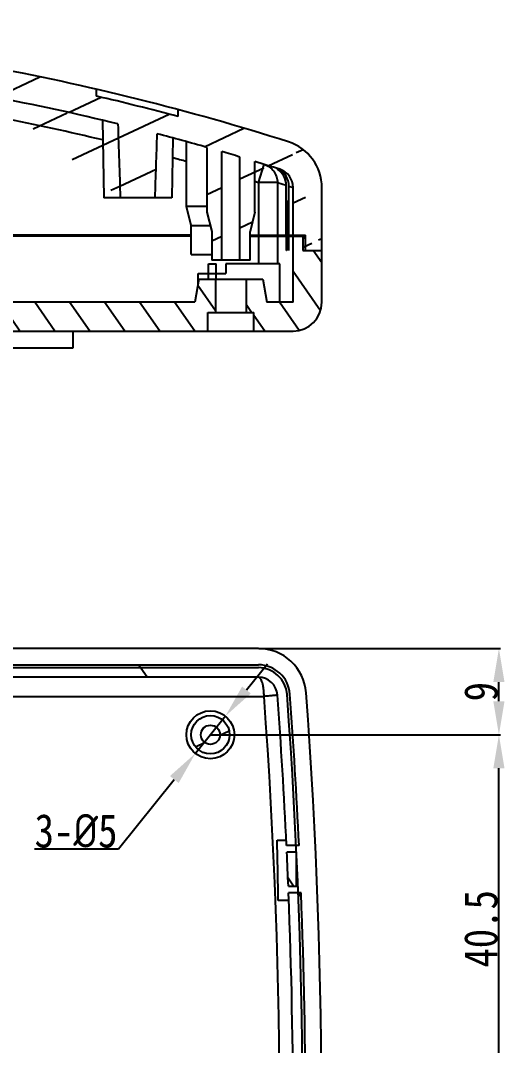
# Model space of a CAD drawing. Header units: millimetres. Extents: x 0 to 594, y 0 to 420.
# Drawn here: x 240.6 to 291.1, y 110.8 to 217.7 of the extents above; entities that cross this region are included whole.
import ezdxf

# ---------------------------------------------------------------- set-up
doc = ezdxf.new("R2010")
doc.units = ezdxf.units.MM
doc.header["$LTSCALE"] = 16.335
doc.header["$PDMODE"] = 3
doc.header["$PDSIZE"] = 8
doc.layers.get('0').update_dxf_attribs({"linetype": 'CONTINUOUS'})
doc.layers.get('Defpoints').update_dxf_attribs({"linetype": 'CONTINUOUS'})
doc.styles.get("Standard").update_dxf_attribs({"font": 'simfang.ttf', "width": 0.85})
doc.dimstyles.get("Standard").update_dxf_attribs({"dimtxt": 3.5, "dimasz": 3.5, "dimexe": 0.18, "dimexo": 0.0625, "dimgap": 0.09, "dimtad": 1, "dimdsep": 46, "dimtxsty": 'Standard', "dimcen": 0, "dimadec": 0, "dimazin": 0, "dimtp": 0.01, "dimtm": 0.01, "dimtfac": 1, "dimtmove": 0, "dimatfit": 3, "dimfxl": 1, "dimtolj": 1, "dimarcsym": 0})
doc.dimstyles.new('STANDARD1', dxfattribs={"dimtxt": 3.5, "dimasz": 3.5, "dimexe": 0.18, "dimexo": 0.0625, "dimgap": 0.09, "dimtad": 1, "dimtoh": 1, "dimdsep": 46, "dimtxsty": 'Standard', "dimcen": 0, "dimadec": 0, "dimazin": 0, "dimtp": 0.01, "dimtm": 0.01, "dimtfac": 1, "dimtmove": 0, "dimatfit": 3, "dimfxl": 1, "dimtolj": 1, "dimarcsym": 0})

# ---------------------------------------------------------------- blocks, each defined once
blk = doc.blocks.new('*D13')
at = {"color": 0, "lineweight": -2}
for p, q in [((264.1775612007594, 147.873019351359), (266.3737532934967, 150.5982239843725)), ((261.9813691080222, 145.1478147183455), (258.8439518326832, 141.2546652426119)), ((250.8199148574349, 131.2978209334404), (256.6477597399459, 138.5294606095984)), ((242.0514148574349, 131.2978209334404), (250.8199148574349, 131.2978209334404))]:
    blk.add_line(p, q, dxfattribs=at)
at = {"color": 0}
for points in [[(263.7233604285905, 148.2390513668152), (264.6317619729284, 147.5069873359028), (261.9813691080222, 145.1478147183455)], [(256.193558967777, 138.8954926250546), (257.1019605121148, 138.1634285941422), (258.8439518326832, 141.2546652426119)]]:
    blk.add_solid(points, dxfattribs=at)
at = {"layer": 'Defpoints', "color": 0}
for p in [(261.9813691080222, 145.1478147183455), (258.8439518326832, 141.2546652426119)]:
    blk.add_point(p, dxfattribs=at)
at = {"color": 0, "insert": (246.3906648574349, 133.1578209334405), "char_height": 3.5, "attachment_point": 5}
blk.add_mtext('\\A1;3-{\\fISOCPEUR|b0|i0|c0|p34;%%C}5', dxfattribs=at)
blk = doc.blocks.new('*D17')
at = {"color": 0, "lineweight": -2}
for p, q in [((265.4805146305529, 152.2012399804788), (290.704975587764, 152.2012399804788)), ((290.524975587764, 146.7012399804787), (290.524975587764, 148.7012399804788)), ((260.4751604703527, 143.2012399804787), (290.704975587764, 143.2012399804787))]:
    blk.add_line(p, q, dxfattribs=at)
at = {"color": 0}
for points in [[(289.9416422544307, 148.7012399804788), (291.1083089210973, 148.7012399804788), (290.524975587764, 152.2012399804788)], [(289.9416422544307, 146.7012399804787), (291.1083089210973, 146.7012399804787), (290.524975587764, 143.2012399804787)]]:
    blk.add_solid(points, dxfattribs=at)
at = {"layer": 'Defpoints', "color": 0}
for p in [(265.4180146305529, 152.2012399804788), (290.524975587764, 152.2012399804788), (260.4126604703527, 143.2012399804787)]:
    blk.add_point(p, dxfattribs=at)
at = {"color": 0, "insert": (288.6649755877639, 147.7012399804787), "char_height": 3.5, "attachment_point": 5, "rotation": 90}
blk.add_mtext('\\A1;9', dxfattribs=at)
blk = doc.blocks.new('*D18')
at = {"color": 0, "lineweight": -2}
for p, q in [((260.5376604703527, 143.2012399804787), (290.704975587764, 143.2012399804787)), ((290.5249755877639, 106.2012399804787), (290.524975587764, 139.7012399804787)), ((262.6096851731529, 102.7012399804788), (290.704975587764, 102.7012399804787))]:
    blk.add_line(p, q, dxfattribs=at)
at = {"color": 0}
for points in [[(289.9416422544307, 139.7012399804787), (291.1083089210973, 139.7012399804787), (290.524975587764, 143.2012399804787)], [(289.9416422544306, 106.2012399804787), (291.1083089210973, 106.2012399804787), (290.5249755877639, 102.7012399804787)]]:
    blk.add_solid(points, dxfattribs=at)
at = {"layer": 'Defpoints', "color": 0}
for p in [(260.4751604703527, 143.2012399804787), (290.524975587764, 143.2012399804787), (262.5471851731529, 102.7012399804788)]:
    blk.add_point(p, dxfattribs=at)
at = {"color": 0, "insert": (288.6549755877639, 122.9512399804788), "char_height": 3.5, "attachment_point": 5, "rotation": 90}
blk.add_mtext('\\A1;40.5', dxfattribs=at)

msp = doc.modelspace()

# ---------------------------------------------------------------- hatches: boundary and pattern name
at = {"linetype": 'Continuous'}
h = msp.add_hatch(dxfattribs=at)
h.set_pattern_fill('DEFAULT__1', color=2, scale=4.6175003276, angle=205, style=0, pattern_type=0)
h.set_pattern_definition([(205, (109.9777984787529, 32.79978936210493), (1.9514399621, -4.1848765036), [])])
edge = h.paths.add_edge_path()
edge.add_line((149.0471851731529, 210.9824850099049), (149.0471851731529, 214.0206235652049))
edge.add_spline(control_points=[(149.0471851731529, 214.020623565205), (158.4300014460529, 215.5125974060049), (167.8804366744529, 216.4885590577049), (177.3701341900529, 216.9455800815049)], knot_values=[0, 0, 0, 0, 1, 1, 1, 1], weights=[1, 0.9989998108, 0.9989998108, 1], degree=3, periodic=0)
edge.add_line((177.3701341900529, 213.9420624013049), (177.3701341900529, 216.9455800815049))
edge.add_spline(control_points=[(152.7471851731529, 211.5502593052049), (160.9132595184529, 212.7425587628049), (169.1272554452529, 213.5404429186049), (177.3701341900529, 213.9420624013049)], knot_values=[0, 0, 0, 0, 1, 1, 1, 1], weights=[1, 0.9992273852, 0.9992273852, 1], degree=3, periodic=0)
edge.add_line((152.7471851731529, 211.5502593052049), (152.7471851731529, 207.8206235652049))
edge.add_line((152.7471851731529, 207.8206235652049), (151.0471851731529, 207.8206235652049))
edge.add_line((151.0471851731529, 211.2962393034049), (151.0471851731529, 207.820623565205))
edge.add_spline(control_points=[(149.0471851731529, 210.9824850099049), (149.7134381922529, 211.0896952775049), (150.3801083062529, 211.1942805828049), (151.0471851731529, 211.2962393034049)], knot_values=[0, 0, 0, 0, 1, 1, 1, 1], weights=[1, 0.999994829, 0.999994829, 1], degree=3, periodic=0)
edge = h.paths.add_edge_path()
edge.add_spline(control_points=[(180.7242361562529, 217.0854153022049), (198.7012299241529, 217.7186619739049), (216.6473336188529, 216.4895694397049), (234.3701341900529, 213.4113156823049)], knot_values=[0, 0, 0, 0, 1, 1, 1, 1], weights=[1, 0.9964260942000001, 0.9964260942000001, 1], degree=3, periodic=0)
edge.add_line((234.3701341900529, 210.3658638361049), (234.3701341900529, 213.4113156823049))
edge.add_spline(control_points=[(180.7242361562529, 214.083532896405), (198.7034950156529, 214.724261607505), (216.6511218871529, 213.4804882796049), (234.3701341900529, 210.3658638361049)], knot_values=[0, 0, 0, 0, 1, 1, 1, 1], weights=[1, 0.9963415297, 0.9963415297, 1], degree=3, periodic=0)
edge.add_line((180.7242361562529, 214.083532896405), (180.7242361562529, 217.0854153022049))
edge = h.paths.add_edge_path()
edge.add_spline(control_points=[(237.7242361562529, 212.8060718631049), (241.3419640816529, 212.1287434959049), (244.9444962229529, 211.3747599215049), (248.5302085407529, 210.5444610396049)], knot_values=[0, 0, 0, 0, 1, 1, 1, 1], weights=[1, 0.9998497317, 0.9998497317, 1], degree=3, periodic=0)
edge.add_line((248.5302085407529, 209.8258874445049), (248.5302085407529, 210.5444610396049))
edge.add_spline(control_points=[(248.5302085407529, 209.8258874445049), (251.3810878905529, 209.1638666414049), (254.2203513560529, 208.4536782265049), (257.0471851731529, 207.6955257474049)], knot_values=[0, 0, 0, 0, 1, 1, 1, 1], weights=[1, 0.999904463, 0.999904463, 1], degree=3, periodic=0)
edge.add_line((257.0471851731529, 207.6955257474049), (257.0471851731529, 208.4201940917049))
edge.add_spline(control_points=[(257.0471851731529, 208.4201940917049), (260.9104368564529, 207.3870652708049), (264.7488293049529, 206.2650972938049), (268.5603198704529, 205.054887230005)], knot_values=[0, 0, 0, 0, 1, 1, 1, 1], weights=[1, 0.9998226125, 0.9998226125, 1], degree=3, periodic=0)
edge.add_spline(control_points=[(272.0471841696529, 200.2893485721049), (272.0471841475529, 202.5482562988049), (270.7133068076529, 204.371285470205), (268.5603217472529, 205.0548931409049)], knot_values=[0, 0, 0, 0, 1, 1, 1, 1], weights=[1, 0.8713600864, 0.8713600864, 1], degree=3, periodic=0)
edge.add_line((272.0471851731529, 193.7206235652049), (272.0471851731529, 200.2893485721049))
edge.add_line((270.0471851731529, 193.7206235652049), (272.0471851731529, 193.7206235652049))
edge.add_line((270.0471851731529, 195.2206235652049), (270.0471851731529, 193.7206235652049))
edge.add_line((270.0471851731529, 195.2206235652049), (269.0471851731529, 195.2206235652049))
edge.add_line((269.0471851731529, 195.2206235652049), (269.0471851731529, 200.2893485428049))
edge.add_spline(control_points=[(267.6524391290529, 202.1955663703049), (268.5136331532529, 201.9221233020049), (269.0471840892529, 201.1929116334049), (269.0471840980529, 200.2893485428049)], knot_values=[0, 0, 0, 0, 1, 1, 1, 1], weights=[1, 0.8713600864, 0.8713600864, 1], degree=3, periodic=0)
edge.add_spline(control_points=[(265.0471851731529, 203.0075698109049), (265.9170354795529, 202.741511856305), (266.7854610058529, 202.4708395521049), (267.6524372739529, 202.1955605276049)], knot_values=[0, 0, 0, 0, 1, 1, 1, 1], weights=[1, 0.9999906045, 0.9999906045, 1], degree=3, periodic=0)
edge.add_line((265.0471851731529, 197.7206235652049), (265.0471851731529, 203.0075698109049))
edge.add_line((265.0471851670529, 197.7206235408049), (264.5471851731529, 195.7206235652049))
edge.add_line((264.5471851731529, 192.7206235652049), (264.5471851731529, 195.7206235652049))
edge.add_line((264.5471851731529, 192.7206235652049), (263.4971851731529, 192.7206235652049))
edge.add_line((263.4971851731529, 192.7206235652049), (263.4971851731529, 203.4763277553049))
edge.add_spline(control_points=[(261.5971851731529, 204.0364395196049), (262.2312364569529, 203.8521767956049), (262.8645729256529, 203.665471949805), (263.4971851731529, 203.4763277553049)], knot_values=[0, 0, 0, 0, 1, 1, 1, 1], weights=[1, 0.9999950495000001, 0.9999950495000001, 1], degree=3, periodic=0)
edge.add_line((261.5971851731529, 192.7206235652049), (261.5971851731529, 204.0364395196049))
edge.add_line((261.5971851731529, 192.7206235652049), (260.5471851731529, 192.7206235652049))
edge.add_line((260.5471851731529, 192.7206235652049), (260.5471851731529, 195.7206235652049))
edge.add_line((260.0471851744529, 197.7206235599049), (260.5471851731529, 195.7206235652049))
edge.add_line((260.0471851731529, 197.7206235652049), (260.0471851731529, 204.4816186350049))
edge.add_spline(control_points=[(254.8621525195529, 205.8948204392049), (256.5953907078529, 205.4418332605049), (258.3237979101529, 204.9707488258049), (260.0471851731529, 204.481618635005)], knot_values=[0, 0, 0, 0, 1, 1, 1, 1], weights=[1, 0.9999635593, 0.9999635593, 1], degree=3, periodic=0)
edge.add_arc((-2313.833711360047, 286.553258998605), 2569.9619184391, 358.0525956458, 358.2014725108)
edge.add_line((254.6438767999529, 199.2206235652049), (251.0104935463529, 199.2206235652049))
edge.add_arc((2779.966290745353, 285.2925458060049), 2530.420072477, 181.7746084419, 181.9492847787)
edge.add_spline(control_points=[(237.7242361562529, 209.7533203535049), (242.0933564796529, 208.925423164805), (246.4395228054529, 207.9844319723049), (250.7598082260529, 206.930980482705)], knot_values=[0, 0, 0, 0, 1, 1, 1, 1], weights=[1, 0.9997755181, 0.9997755181, 1], degree=3, periodic=0)
edge.add_line((237.7242361562529, 209.7533203535049), (237.7242361562529, 212.8060718631049))
h = msp.add_hatch(dxfattribs=at)
h.set_pattern_fill('DEFAULT__2', color=2, scale=2.9910131605, angle=125, style=0, pattern_type=0)
h.set_pattern_definition([(125, (109.9777984787529, 32.79978936210493), (-2.4500945449, -1.7155746697), [])])
edge = h.paths.add_edge_path()
edge.add_line((269.0471851731529, 185.3206235652049), (264.9471851731529, 185.3206235652049))
edge.add_line((264.9471851731529, 185.3206235652049), (264.9471851731529, 187.2706235652049))
edge.add_line((264.9471851731529, 187.2706235652049), (264.1471851731529, 187.2706235652049))
edge.add_line((264.1471851731529, 190.7206235652049), (264.1471851731529, 187.2706235652049))
edge.add_line((264.1471851731529, 190.7206235652049), (265.874000419453, 190.7206235652049))
edge.add_line((265.8740004194529, 190.7206235652049), (266.2971851731529, 188.3206235652049))
edge.add_line((269.0471851731529, 188.3206235652049), (266.2971851731529, 188.3206235652049))
edge.add_line((269.0471851731529, 188.3206235652049), (269.0471851731529, 195.3206235652049))
edge.add_line((270.3471851731529, 195.3206235652049), (269.0471851731529, 195.3206235652049))
edge.add_line((270.3471851731529, 193.7206235652049), (270.3471851731529, 195.3206235652049))
edge.add_line((272.0471851731529, 193.7206235652049), (270.3471851731529, 193.7206235652049))
edge.add_line((272.0471851731529, 188.3206235652049), (272.0471851731529, 193.7206235652049))
edge.add_spline(control_points=[(269.0471851731529, 185.3206235652049), (270.8045444860529, 185.3206235652049), (272.0471851731529, 186.5632642523049), (272.0471851731529, 188.3206235652049)], knot_values=[0, 0, 0, 0, 1, 1, 1, 1], weights=[1, 0.8047378541, 0.8047378541, 1], degree=3, periodic=0)
edge = h.paths.add_edge_path()
edge.add_line((260.1471851731529, 185.3206235652049), (231.0471851731529, 185.3206235652049))
edge.add_line((231.0471851731529, 185.8206235652049), (231.0471851731529, 185.3206235652049))
edge.add_line((231.0471851731529, 185.8206235652049), (191.0471851731529, 185.8206235652049))
edge.add_line((191.0471851731529, 185.8206235652049), (191.0471851731529, 185.3206235652049))
edge.add_line((191.0471851731529, 185.3206235652049), (149.0471851731529, 185.3206235652049))
edge.add_line((149.0471851731529, 185.3206235652049), (149.0471851731529, 188.3206235652049))
edge.add_line((152.7471851731529, 188.3206235652049), (149.0471851731529, 188.3206235652049))
edge.add_line((152.7471851731529, 188.3206235652049), (152.7471851731529, 192.9206235652049))
edge.add_line((155.0471851731529, 192.9206235652049), (152.7471851731529, 192.9206235652049))
edge.add_line((155.0471851731529, 188.3206235652049), (155.0471851731529, 192.9206235652049))
edge.add_line((258.7971851731529, 188.3206235652049), (155.0471851731529, 188.3206235652049))
edge.add_line((259.2203699268529, 190.7206235652049), (258.7971851731529, 188.3206235652049))
edge.add_line((259.2203699268529, 190.7206235652049), (260.9471851731529, 190.7206235652049))
edge.add_line((260.9471851731529, 190.7206235652049), (260.9471851731529, 187.2706235652049))
edge.add_line((260.9471851731529, 187.2706235652049), (260.1471851731529, 187.2706235652049))
edge.add_line((260.1471851731529, 185.3206235652049), (260.1471851731529, 187.2706235652049))
edge = h.paths.add_edge_path()
edge.add_line((152.7471851731529, 211.3206235652049), (155.0471851731529, 211.3206235652049))
edge.add_line((155.0471851731529, 204.9206235652049), (155.0471851731529, 211.320623565205))
edge.add_line((155.0471851731529, 204.9206235652049), (152.7471851731529, 204.9206235652049))
edge.add_line((152.7471851731529, 204.9206235652049), (152.7471851731529, 211.320623565205))
h = msp.add_hatch(dxfattribs=at)
h.set_pattern_fill('DEFAULT__4', color=2, scale=11.6590105008, angle=125, style=0, pattern_type=0)
h.set_pattern_definition([(125, (109.9777984787529, 29.39104800387877), (-9.5505022861, -6.6873336944), [])])
edge = h.paths.add_edge_path()
edge.add_line((149.0471851731529, 150.5012399804788), (149.0471851731529, 149.2012399804788))
edge.add_line((149.0471851731529, 150.5012399804788), (265.4180146305529, 150.5012399804788))
edge.add_spline(control_points=[(268.7091802662529, 147.4425463376788), (268.575896708053, 149.2603942879788), (267.2407421684529, 150.5012399804788), (265.4180146305529, 150.5012399804788)], knot_values=[0, 0, 0, 0, 1, 1, 1, 1], weights=[1, 0.8216690873, 0.8216690873, 1], degree=3, periodic=0)
edge.add_spline(control_points=[(269.6612554359529, 131.6653361690788), (269.4118369942529, 136.9283592846788), (269.0944609544529, 142.1877218243787), (268.7091802662529, 147.4425463376788)], knot_values=[0, 0, 0, 0, 1, 1, 1, 1], weights=[1, 0.999944388, 0.999944388, 1], degree=3, periodic=0)
edge.add_line((269.6612554359529, 131.6653361690788), (268.3597933208529, 131.6653361690788))
edge.add_spline(control_points=[(267.4126604703529, 147.3474862575788), (267.7956207844529, 142.1243092136788), (268.1113491559529, 136.8966373963788), (268.3597933208529, 131.6653361690788)], knot_values=[0, 0, 0, 0, 1, 1, 1, 1], weights=[1, 0.9999448216, 0.9999448216, 1], degree=3, periodic=0)
edge.add_spline(control_points=[(265.4180146305529, 149.2012399804788), (266.5226979868529, 149.2012399804788), (267.3318825562529, 148.4492122880788), (267.4126604703529, 147.3474862575788)], knot_values=[0, 0, 0, 0, 1, 1, 1, 1], weights=[1, 0.8216690873, 0.8216690873, 1], degree=3, periodic=0)
edge.add_line((265.4180146305529, 149.2012399804788), (155.0471851731529, 149.2012399804788))
edge.add_line((155.0471851731529, 149.2012399804788), (155.0471851731529, 137.2012399804788))
edge.add_line((155.0471851731529, 137.2012399804788), (152.7471851731529, 137.2012399804788))
edge.add_line((152.7471851731529, 137.2012399804788), (152.7471851731529, 144.4312399804788))
edge.add_line((154.1471851731529, 144.4312399804788), (152.7471851731529, 144.4312399804788))
edge.add_line((154.1471851731529, 144.4312399804788), (154.1471851731529, 146.4312399804788))
edge.add_line((154.1471851731529, 146.4312399804788), (152.7471851731529, 146.4312399804788))
edge.add_line((152.7471851731529, 146.4312399804788), (152.7471851731529, 149.2012399804788))
edge.add_line((152.7471851731529, 149.2012399804788), (149.0471851731529, 149.2012399804788))
edge = h.paths.add_edge_path()
edge.add_line((149.0471851731529, 56.20123998047876), (149.0471851731529, 54.90123998047876))
edge.add_line((152.7471851731529, 56.20123998047876), (149.0471851731529, 56.20123998047876))
edge.add_line((152.7471851731529, 56.20123998047876), (152.7471851731529, 58.97123998047876))
edge.add_line((154.1471851731529, 58.97123998047877), (152.7471851731529, 58.97123998047877))
edge.add_line((154.1471851731529, 58.97123998047877), (154.1471851731529, 60.97123998047877))
edge.add_line((154.1471851731529, 60.97123998047877), (152.7471851731529, 60.97123998047877))
edge.add_line((152.7471851731529, 60.97123998047877), (152.7471851731529, 65.80123998047877))
edge.add_line((155.0471851731529, 65.80123998047875), (152.7471851731529, 65.80123998047875))
edge.add_line((155.0471851731529, 65.80123998047875), (155.0471851731529, 56.20123998047876))
edge.add_line((265.4180146305529, 56.20123998047876), (155.0471851731529, 56.20123998047876))
edge.add_spline(control_points=[(265.4180146305529, 56.20123998047876), (266.5226979868529, 56.20123998047877), (267.3318825562529, 56.95326767287877), (267.4126604703529, 58.05499370337876)], knot_values=[0, 0, 0, 0, 1, 1, 1, 1], weights=[1, 0.8216690873, 0.8216690873, 1], degree=3, periodic=0)
edge.add_spline(control_points=[(268.3597933208529, 73.73714379197877), (268.1113491559529, 68.50584256457876), (267.7956207844529, 63.27817074727876), (267.4126604703529, 58.05499370337876)], knot_values=[0, 0, 0, 0, 1, 1, 1, 1], weights=[1, 0.9999448216, 0.9999448216, 1], degree=3, periodic=0)
edge.add_line((269.6612554359529, 73.73714379197877), (268.3597933208529, 73.73714379197877))
edge.add_spline(control_points=[(268.7091802662529, 57.95993362327877), (269.0944609544529, 63.21475813657877), (269.4118369942529, 68.47412067627877), (269.6612554359529, 73.73714379197877)], knot_values=[0, 0, 0, 0, 1, 1, 1, 1], weights=[1, 0.999944388, 0.999944388, 1], degree=3, periodic=0)
edge.add_spline(control_points=[(265.4180146305529, 54.90123998047876), (267.2407421684529, 54.90123998047876), (268.575896708053, 56.14208567297877), (268.7091802662529, 57.95993362327877)], knot_values=[0, 0, 0, 0, 1, 1, 1, 1], weights=[1, 0.8216690873, 0.8216690873, 1], degree=3, periodic=0)
edge.add_line((265.4180146305529, 54.90123998047876), (149.0471851731529, 54.90123998047876))
edge = h.paths.add_edge_path()
edge.add_spline(control_points=[(268.3926350089529, 130.9653361690788), (268.4476972272529, 129.7771543686788), (268.4992871161529, 128.5888167389788), (268.5474042349529, 127.4003334275788)], knot_values=[0, 0, 0, 0, 1, 1, 1, 1], weights=[1, 0.9999971536, 0.9999971536, 1], degree=3, periodic=0)
edge.add_line((269.3844205098529, 130.9653361690788), (268.3926350089529, 130.9653361690788))
edge.add_line((269.3844205098529, 127.4003334275788), (269.3844205098529, 130.9653361690788))
edge.add_line((268.5474042349529, 127.4003334275788), (269.3844205098529, 127.4003334275788))
edge = h.paths.add_edge_path()
edge.add_spline(control_points=[(268.5753423053529, 126.7003334275788), (269.2045472020529, 110.7050613663788), (269.2045472020529, 94.69741859457876), (268.5753423053529, 78.70214653337877)], knot_values=[0, 0, 0, 0, 1, 1, 1, 1], weights=[1, 0.9994847998, 0.9994847998, 1], degree=3, periodic=0)
edge.add_line((269.8763455840529, 126.7003334275788), (268.5753423053529, 126.7003334275788))
edge.add_spline(control_points=[(269.8763455840529, 78.70214653337877), (270.5042122596529, 94.69743611407877), (270.5042122596529, 110.7050438469788), (269.8763455840529, 126.7003334275788)], knot_values=[0, 0, 0, 0, 1, 1, 1, 1], weights=[1, 0.9994869876000001, 0.9994869876000001, 1], degree=3, periodic=0)
edge.add_line((269.8763455840529, 78.70214653337877), (268.5753423053529, 78.70214653337877))
edge = h.paths.add_edge_path()
edge.add_spline(control_points=[(268.5474042349529, 78.00214653337876), (268.4992871161529, 76.81366322197877), (268.4476972272529, 75.62532559237877), (268.3926350089529, 74.43714379197877)], knot_values=[0, 0, 0, 0, 1, 1, 1, 1], weights=[1, 0.9999971536, 0.9999971536, 1], degree=3, periodic=0)
edge.add_line((268.5474042349529, 78.00214653337876), (269.3844205098529, 78.00214653337876))
edge.add_line((269.3844205098529, 78.00214653337876), (269.3844205098529, 74.43714379197877))
edge.add_line((269.3844205098529, 74.43714379197877), (268.3926350089529, 74.43714379197877))
edge = h.paths.add_edge_path()
edge.add_line((152.7471851731529, 75.70123998047876), (152.7471851731529, 80.70123998047876))
edge.add_line((155.0471851731529, 80.70123998047876), (152.7471851731529, 80.70123998047876))
edge.add_line((155.0471851731529, 80.70123998047876), (155.0471851731529, 75.70123998047876))
edge.add_line((155.0471851731529, 75.70123998047876), (152.7471851731529, 75.70123998047876))
edge = h.paths.add_edge_path()
edge.add_line((152.7471851731529, 111.7012399804788), (152.7471851731529, 121.2012399804788))
edge.add_line((155.0471851731529, 121.2012399804788), (152.7471851731529, 121.2012399804788))
edge.add_line((155.0471851731529, 121.2012399804788), (155.0471851731529, 111.7012399804788))
edge.add_line((155.0471851731529, 111.7012399804788), (152.7471851731529, 111.7012399804788))
edge = h.paths.add_edge_path()
edge.add_spline(control_points=[(187.3471851731529, 57.70123998047876), (187.3471851731529, 55.10123998047877), (184.7471851731529, 55.10123998047877), (184.7471851731529, 57.70123998047876)], knot_values=[0, 0, 0, 0, 1, 1, 1, 1], weights=[1, 0.3333333333, 0.3333333333, 1], degree=3, periodic=0)
edge.add_spline(control_points=[(184.7471851731529, 57.70123998047876), (184.7471851731529, 60.30123998047877), (187.3471851731529, 60.30123998047877), (187.3471851731529, 57.70123998047876)], knot_values=[0, 0, 0, 0, 1, 1, 1, 1], weights=[1, 0.3333333333, 0.3333333333, 1], degree=3, periodic=0)
edge = h.paths.add_edge_path()
edge.add_spline(control_points=[(227.3471851731529, 57.70123998047876), (227.3471851731529, 55.10123998047877), (224.7471851731529, 55.10123998047877), (224.7471851731529, 57.70123998047876)], knot_values=[0, 0, 0, 0, 1, 1, 1, 1], weights=[1, 0.3333333333, 0.3333333333, 1], degree=3, periodic=0)
edge.add_spline(control_points=[(224.7471851731529, 57.70123998047876), (224.7471851731529, 60.30123998047877), (227.3471851731529, 60.30123998047877), (227.3471851731529, 57.70123998047876)], knot_values=[0, 0, 0, 0, 1, 1, 1, 1], weights=[1, 0.3333333333, 0.3333333333, 1], degree=3, periodic=0)
edge = h.paths.add_edge_path()
edge.add_spline(control_points=[(187.3471851731529, 147.7012399804788), (187.3471851731529, 145.1012399804788), (184.7471851731529, 145.1012399804788), (184.7471851731529, 147.7012399804788)], knot_values=[0, 0, 0, 0, 1, 1, 1, 1], weights=[1, 0.3333333333, 0.3333333333, 1], degree=3, periodic=0)
edge.add_spline(control_points=[(184.7471851731529, 147.7012399804788), (184.7471851731529, 150.3012399804788), (187.3471851731529, 150.3012399804788), (187.3471851731529, 147.7012399804788)], knot_values=[0, 0, 0, 0, 1, 1, 1, 1], weights=[1, 0.3333333333, 0.3333333333, 1], degree=3, periodic=0)
edge = h.paths.add_edge_path()
edge.add_spline(control_points=[(227.3471851731529, 147.7012399804788), (227.3471851731529, 145.1012399804788), (224.7471851731529, 145.1012399804788), (224.7471851731529, 147.7012399804788)], knot_values=[0, 0, 0, 0, 1, 1, 1, 1], weights=[1, 0.3333333333, 0.3333333333, 1], degree=3, periodic=0)
edge.add_spline(control_points=[(224.7471851731529, 147.7012399804788), (224.7471851731529, 150.3012399804788), (227.3471851731529, 150.3012399804788), (227.3471851731529, 147.7012399804788)], knot_values=[0, 0, 0, 0, 1, 1, 1, 1], weights=[1, 0.3333333333, 0.3333333333, 1], degree=3, periodic=0)
h = msp.add_hatch(dxfattribs=at)
h.set_pattern_fill('DEFAULT__3', color=2, scale=9.774812779500001, angle=205, style=0, pattern_type=0)
h.set_pattern_definition([(205, (109.9777984787529, 29.39104800387877), (4.1310143857, -8.8589889388), [])])
edge = h.paths.add_edge_path()
edge.add_line((152.7471851731529, 56.20123998047876), (152.7471851731529, 59.07123998047877))
edge.add_line((151.0471851731529, 56.20123998047876), (152.7471851731529, 56.20123998047876))
edge.add_line((151.0471851731529, 62.70123998047876), (151.0471851731529, 56.20123998047876))
edge.add_line((152.7471851731529, 62.70123998047876), (151.0471851731529, 62.70123998047876))
edge.add_line((152.7471851731529, 60.87123998047876), (152.7471851731529, 62.70123998047876))
edge.add_line((152.7471851731529, 60.87123998047876), (153.8471851731529, 60.87123998047876))
edge.add_line((154.1471851731529, 60.57123998047877), (153.8471851731529, 60.87123998047876))
edge.add_line((154.1471851731529, 59.37123998047876), (154.1471851731529, 60.57123998047877))
edge.add_line((154.1471851731529, 59.37123998047876), (153.8471851731529, 59.07123998047877))
edge.add_line((152.7471851731529, 59.07123998047877), (153.8471851731529, 59.07123998047877))
edge = h.paths.add_edge_path()
edge.add_line((152.7471851731529, 142.7012399804788), (152.7471851731529, 144.5312399804787))
edge.add_line((152.7471851731529, 142.7012399804788), (151.0471851731529, 142.7012399804788))
edge.add_line((151.0471851731529, 149.2012399804788), (151.0471851731529, 142.7012399804788))
edge.add_line((152.7471851731529, 149.2012399804788), (151.0471851731529, 149.2012399804788))
edge.add_line((152.7471851731529, 146.3312399804788), (152.7471851731529, 149.2012399804788))
edge.add_line((152.7471851731529, 146.3312399804788), (153.8471851731529, 146.3312399804788))
edge.add_line((154.1471851731529, 146.0312399804787), (153.8471851731529, 146.3312399804788))
edge.add_line((154.1471851731529, 146.0312399804787), (154.1471851731529, 144.8312399804788))
edge.add_line((154.1471851731529, 144.8312399804788), (153.8471851731529, 144.5312399804787))
edge.add_line((152.7471851731529, 144.5312399804787), (153.8471851731529, 144.5312399804787))
edge = h.paths.add_edge_path()
edge.add_spline(control_points=[(260.5471851731529, 102.7012399804788), (260.5471851731529, 101.5296671052788), (261.3756122978529, 100.7012399804787), (262.5471851731529, 100.7012399804788), (263.7187580483529, 100.7012399804787), (264.5471851731529, 101.5296671052788), (264.5471851731529, 102.7012399804788)], knot_values=[0, 0, 0, 0, 1, 1, 1, 2, 2, 2, 2], weights=[1, 0.8047378541, 0.8047378541, 1, 0.8047378541, 0.8047378541, 1], degree=3, periodic=0)
edge.add_spline(control_points=[(264.5471851731529, 102.7012399804788), (264.5471851731529, 106.7012399804788), (260.5471851731529, 106.7012399804788), (260.5471851731529, 102.7012399804788)], knot_values=[0, 0, 0, 0, 1, 1, 1, 1], weights=[1, 0.3333333333, 0.3333333333, 1], degree=3, periodic=0)
edge.add_spline(control_points=[(261.5971851731529, 102.7012399804788), (261.5971851731529, 102.1447428647788), (261.9906880573529, 101.7512399804788), (262.5471851731529, 101.7512399804788), (263.1036822888529, 101.7512399804788), (263.4971851731529, 102.1447428647788), (263.4971851731529, 102.7012399804788)], knot_values=[0, 0, 0, 0, 1, 1, 1, 2, 2, 2, 2], weights=[1, 0.8047378541, 0.8047378541, 1, 0.8047378541, 0.8047378541, 1], degree=3, periodic=0)
edge.add_spline(control_points=[(263.4971851731529, 102.7012399804788), (263.4971851731529, 104.6012399804787), (261.5971851731529, 104.6012399804787), (261.5971851731529, 102.7012399804788)], knot_values=[0, 0, 0, 0, 1, 1, 1, 1], weights=[1, 0.3333333333, 0.3333333333, 1], degree=3, periodic=0)
edge = h.paths.add_edge_path()
edge.add_spline(control_points=[(260.4126604703529, 141.2012399804788), (264.4126604703529, 141.2012399804788), (264.4126604703529, 145.2012399804788), (260.4126604703529, 145.2012399804788)], knot_values=[0, 0, 0, 0, 1, 1, 1, 1], weights=[1, 0.3333333333, 0.3333333333, 1], degree=3, periodic=0)
edge.add_spline(control_points=[(260.4126604703529, 145.2012399804788), (256.4126604703529, 145.2012399804788), (256.4126604703529, 141.2012399804788), (260.4126604703529, 141.2012399804788)], knot_values=[0, 0, 0, 0, 1, 1, 1, 1], weights=[1, 0.3333333333, 0.3333333333, 1], degree=3, periodic=0)
edge.add_spline(control_points=[(260.4126604703529, 142.2012399804788), (262.4126604703529, 142.2012399804788), (262.4126604703529, 144.2012399804788), (260.4126604703529, 144.2012399804788)], knot_values=[0, 0, 0, 0, 1, 1, 1, 1], weights=[1, 0.3333333333, 0.3333333333, 1], degree=3, periodic=0)
edge.add_spline(control_points=[(260.4126604703529, 144.2012399804788), (258.4126604703529, 144.2012399804788), (258.4126604703529, 142.2012399804788), (260.4126604703529, 142.2012399804788)], knot_values=[0, 0, 0, 0, 1, 1, 1, 1], weights=[1, 0.3333333333, 0.3333333333, 1], degree=3, periodic=0)
edge = h.paths.add_edge_path()
edge.add_spline(control_points=[(260.4126604703529, 64.20123998047876), (264.4126604703529, 64.20123998047876), (264.4126604703529, 60.20123998047876), (260.4126604703529, 60.20123998047876)], knot_values=[0, 0, 0, 0, 1, 1, 1, 1], weights=[1, 0.3333333333, 0.3333333333, 1], degree=3, periodic=0)
edge.add_spline(control_points=[(260.4126604703529, 60.20123998047876), (256.4126604703529, 60.20123998047876), (256.4126604703529, 64.20123998047876), (260.4126604703529, 64.20123998047876)], knot_values=[0, 0, 0, 0, 1, 1, 1, 1], weights=[1, 0.3333333333, 0.3333333333, 1], degree=3, periodic=0)
edge.add_spline(control_points=[(260.4126604703529, 63.20123998047876), (262.4126604703529, 63.20123998047876), (262.4126604703529, 61.20123998047876), (260.4126604703529, 61.20123998047876)], knot_values=[0, 0, 0, 0, 1, 1, 1, 1], weights=[1, 0.3333333333, 0.3333333333, 1], degree=3, periodic=0)
edge.add_spline(control_points=[(260.4126604703529, 61.20123998047876), (258.4126604703529, 61.20123998047876), (258.4126604703529, 63.20123998047876), (260.4126604703529, 63.20123998047876)], knot_values=[0, 0, 0, 0, 1, 1, 1, 1], weights=[1, 0.3333333333, 0.3333333333, 1], degree=3, periodic=0)

# ---------------------------------------------------------------- linework, layer by layer
at = {"color": 7, "linetype": 'Continuous'}
for p, q in [((248.5302085407529, 209.8258874445049), (248.5302085407529, 210.5444610396049)), ((257.0471851731529, 207.6955257474049), (257.0471851731529, 208.4201940917049)), ((249.1357336093529, 207.3214050881049), (249.2771332767529, 199.2206235652049)), ((256.4862276094529, 205.464687416405), (256.3772370695529, 199.2206235652049)), ((257.9126604703529, 198.3206235652049), (257.9126604703529, 205.077477247705)), ((260.0471851731529, 204.481618635005), (260.0471851731529, 197.7206235652049)), ((261.5971851731529, 192.7206235652049), (261.5971851731529, 204.0364395196049)), ((263.4971851731529, 192.7206235652049), (263.4971851731529, 203.4763277553049)), ((265.0471851731529, 197.7206235652049), (265.0471851731529, 203.0075698109049)), ((265.4180146305529, 200.8006317235049), (266.0104919099529, 202.7108596349049)), ((267.3770560800529, 202.2206235652049), (267.4945013874529, 202.2206235652049)), ((265.4180146305529, 200.8027530015049), (265.4180146305529, 192.3206235652049)), ((267.4126604703529, 200.8006317235049), (265.4180146305529, 200.8006317235049)), ((267.4126604703529, 200.7997509975049), (267.4126604703529, 192.3206235652049)), ((268.3341062640529, 200.513877008905), (267.4126604703529, 200.7997509975049)), ((268.3341062651529, 195.2206235652049), (268.3341062640529, 200.5138669569049)), ((268.6062520801529, 200.4284576915049), (269.0471851729529, 200.2893485413049)), ((268.6062520811529, 195.2206235652049), (268.6062520801529, 200.4284437375049)), ((269.0471851731529, 188.3206235652049), (269.0471851731529, 200.2893485428049)), ((272.0471851731529, 188.3206235652049), (272.0471851731529, 200.2893485721049)), ((256.3772370695529, 199.2206235652049), (249.2771332767529, 199.2206235652049)), ((260.0471851731529, 198.3206235652049), (257.9126604703529, 198.3206235652049)), ((258.4126604703529, 196.3206235652049), (257.9126604703529, 198.3206235652049)), ((268.6062520804529, 198.8506290540049), (268.3926350089529, 198.8506290540049)), ((268.3926350089529, 198.8506290540049), (268.3926350089529, 193.7206235652049)), ((268.5474042349529, 198.8506290540049), (268.5474042349529, 193.7206235652049)), ((260.0471851744529, 197.7206235599049), (260.5471851731529, 195.7206235652049)), ((265.0471851670529, 197.7206235408049), (264.5471851731529, 195.7206235652049)), ((258.4126604703529, 196.3206235652049), (260.4126604703529, 196.3206235652049)), ((258.4126604703529, 193.3206235652049), (258.4126604703529, 196.3206235652049)), ((260.5471851731529, 195.7206235652049), (260.5471851731529, 192.7206235652049)), ((264.5471851731529, 192.7206235652049), (264.5471851731529, 195.7206235652049)), ((258.4126604703529, 195.2206235652049), (179.3977528651529, 195.2206235652049)), ((258.4126604703529, 195.3206235652049), (228.0470315883529, 195.3206235652049)), ((264.5471851731529, 195.3206235652049), (268.3341062651529, 195.3206235652049)), ((264.5471851731529, 195.2206235652049), (268.3341062651529, 195.2206235652049)), ((268.3926350089529, 195.3206235652049), (268.3597933208529, 195.3206235652049)), ((268.3597933208529, 193.7206235652049), (268.3597933208529, 195.3206235652049)), ((268.5753423053529, 195.3206235652049), (270.3471851731529, 195.3206235652049)), ((268.5753423053529, 193.7206235652049), (268.5753423053529, 195.3206235652049)), ((268.6062520811529, 195.2206235652049), (270.0471851731529, 195.2206235652049)), ((270.0471851731529, 195.2206235652049), (270.0471851731529, 193.7206235652049)), ((270.3471851731529, 193.7206235652049), (270.3471851731529, 195.3206235652049)), ((268.3926350089529, 193.7206235652049), (268.3597933208529, 193.7206235652049)), ((268.5753423053529, 193.7206235652049), (268.5474042349529, 193.7206235652049)), ((270.0471851731529, 193.7206235652049), (272.0471851731529, 193.7206235652049)), ((258.4133493770529, 193.3206235652049), (260.5471851731529, 193.3206235652049)), ((264.5471851731529, 192.7206235652049), (260.5471851731529, 192.7206235652049)), ((260.2046851731529, 192.3206235652049), (261.0146851731529, 192.3206235652049)), ((260.2046851731529, 190.7206235652049), (260.2046851731529, 192.3206235652049)), ((261.0146851731529, 190.7206235652049), (261.0146851731529, 192.3206235652049)), ((267.6528301103529, 192.3206235652049), (262.0146851731529, 192.3206235652049)), ((262.0146851731529, 192.3206235652049), (262.0146851731529, 191.3206235652049)), ((267.6528301103529, 188.3206235652049), (267.6528301103529, 192.3206235652049)), ((259.2203699268529, 190.7206235652049), (258.7971851731529, 188.3206235652049)), ((259.1428301103529, 191.3206235652049), (262.0146851731529, 191.3206235652049)), ((259.1428301103529, 190.2808734137049), (259.1428301103529, 191.3206235652049)), ((259.2203699268529, 190.7206235652049), (265.8740004194529, 190.7206235652049)), ((260.9471851731529, 190.7206235652049), (260.9471851731529, 187.2706235652049)), ((264.1471851731529, 190.7206235652049), (264.1471851731529, 187.2706235652049)), ((265.8740004194529, 190.7206235652049), (266.2971851731529, 188.3206235652049)), ((258.7971851731529, 188.3206235652049), (155.0471851731529, 188.3206235652049)), ((269.0471851731529, 188.3206235652049), (266.2971851731529, 188.3206235652049)), ((260.1471851731529, 187.2706235652049), (264.9471851731529, 187.2706235652049)), ((260.1471851731529, 185.3206235652049), (260.1471851731529, 187.2706235652049)), ((264.9471851731529, 185.3206235652049), (264.9471851731529, 187.2706235652049)), ((149.0471851731529, 185.3206235652049), (269.0471851731529, 185.3206235652049)), ((246.0471851731529, 185.3206235652049), (246.0471851731529, 183.5206235652049)), ((246.0471851731529, 183.5206235652049), (236.0471851731529, 183.5206235652049)), ((265.4180146305529, 152.2012399804788), (149.0471851731529, 152.2012399804788)), ((149.0471851731529, 150.5012399804788), (265.4180146305529, 150.5012399804788)), ((179.3977528651529, 150.2012399804788), (265.4180146305529, 150.2012399804788)), ((265.4180146305529, 149.2012399804788), (155.0471851731529, 149.2012399804788)), ((227.9836768462529, 147.2012399804788), (266.0122392217529, 147.2012399804788)), ((267.3770562101529, 132.2012399804788), (268.3308864010529, 132.2012399804788)), ((269.6612554359529, 131.6653361690788), (268.3597933208529, 131.6653361690788)), ((269.3844205098529, 130.9653361690788), (268.3926350089529, 130.9653361690788)), ((269.3844205098529, 127.4003334275788), (269.3844205098529, 130.9653361690788)), ((268.5474042349529, 127.4003334275788), (269.5100283311529, 127.4003334275788)), ((269.8763455840529, 126.7003334275788), (268.5753423053529, 126.7003334275788)), ((268.5962920937529, 125.9012399804787), (267.4944900613529, 125.9012399804787))]:
    msp.add_line(p, q, dxfattribs=at)
for radius in [2.5, 2, 1]:
    msp.add_circle((260.4126604703529, 143.2012399804788), radius, dxfattribs=at)
for centre, radius, start, end in [((189.8771615106529, -42.75342697789507), 260, 72.384512649399, 79.60394308919997), ((189.8771615106529, -42.75342697789507), 257, 76.296502131697, 79.27033222509995), ((189.8771615106529, -42.75342697789507), 259.3, 74.9866755123979, 76.92668653890135), ((189.8771615106529, -42.75342697789507), 255, 76.55014858440023, 81.39050228560264), ((2823.976663464053, 286.7342210638049), 2574.4540278064, 181.77634613, 181.9480347687999), ((-2257.613405696947, 284.7232017706049), 2513.7118658149, 358.0507383949001, 358.2029467210998), ((189.8771615106529, -42.75342697789507), 257, 74.15504619990148, 75.35318965770018), ((267.0471840503529, 200.2893485232049), 5.0000001193, 5.60100055848967e-07, 72.384512649399), ((189.8771615106529, -42.75342697789507), 255, 74.52128167199679, 74.8629105839006), ((189.8771615106529, -42.75342697789507), 257, 73.3539061040005, 73.79551709659867), ((189.8771615106529, -42.75342697789507), 257, 72.384512649399, 72.99289051919854), ((266.3331403919529, 200.5134156076049), 2.000965923, 0.01292396190009944, 58.52121689700149), ((266.6054623049529, 200.4281062916049), 2.0007898037, 0.009663296399989337, 63.59724926249819), ((267.0471840503529, 200.2893485232049), 2.0000000477, 5.60100055848967e-07, 72.384512649399), ((189.8771615106529, -42.75342697789507), 255, 72.76831469909769, 72.85498502720169), ((269.0471851731529, 188.3206235652049), 3, 270, 0), ((265.4180146305529, 147.2012399804788), 5, 4.193389905100095, 90), ((265.4180146305529, 147.2012399804788), 3.3, 4.193389905100095, 90), ((265.4180146305529, 147.2012399804788), 3, 4.193389905100095, 90), ((265.4180146305529, 147.2012399804788), 2, 4.193389905100095, 90), ((-337.315918760047, 102.6934641397788), 604.9676093180001, 355.7823852257003, 4.219091656900295), ((-341.5153148268471, 102.7012399804788), 610.5625, 2.71903946109981, 4.193389905100095), ((-341.5153148268471, 102.7012399804788), 611.5625, 355.8066100949, 4.193389905100095), ((-341.5153148268471, 102.7012399804788), 611.8625, 2.713258098899742, 4.193389905100095), ((-341.5153148268471, 102.7012399804788), 613.5625, 355.8066100949, 4.193389905100095), ((-382.6231049155472, 116.9339514830788), 650.1794364339, 0.7902496541000453, 1.345523334499864), ((-341.5153148268471, 102.7012399804788), 610.5625, 2.318419600599937, 2.653278519499829), ((-341.5153148268471, 102.7012399804788), 610.5625, 357.7473213825999, 2.252678617400077), ((-341.5153148268471, 102.7012399804788), 611.8625, 357.7521100193, 2.247889980699946)]:
    msp.add_arc(centre, radius, start, end, dxfattribs=at)
for points, knots in [([(266.0104919099529, 202.7108596349049), (266.2095336112529, 202.649124757705), (266.5917130977529, 202.4581784365049), (267.0454837482529, 202.006675305305), (267.3399720248529, 201.4358075767049), (267.4106886832529, 201.0114535286049), (267.4126604703529, 200.8006317235049)], [0, 0, 0, 0, 0.2478523008, 0.4979150058, 0.7492513564, 1, 1, 1, 1]), ([(266.0104919099529, 147.2012399804788), (266.0104919099529, 147.3312949597788), (266.0031471102529, 147.5870146145788), (265.9704497953529, 147.9581399905788), (265.9173589462529, 148.3005759211788), (265.8462165021529, 148.6015598129788), (265.7596648510529, 148.8499194700788), (265.672615874953, 149.0172302985787), (265.5943622262529, 149.1138335259787), (265.5239207314529, 149.1758742351788), (265.4586086581529, 149.2012399804788), (265.4180146305529, 149.2012399804788)], [0, 0, 0, 0, 0.1784619531, 0.3508133583, 0.5109098772, 0.6535977721, 0.7745635992000001, 0.8712163527, 0.9104953277, 0.944296716, 1, 1, 1, 1]), ([(267.4126604703529, 147.3474862575788), (267.4128380149529, 147.3450647360788), (267.4008155009529, 147.3419617805788), (267.3853396526529, 147.3373510440788), (267.3524966200529, 147.3318339621788), (267.3101532838529, 147.3252912477788), (267.2547532216529, 147.3179672287788), (267.1881988400529, 147.3098632142788), (267.1103698458529, 147.3010648337788), (266.9858896726529, 147.2877815887788), (266.8065450597529, 147.2700584981788), (266.5660720077529, 147.2479260769788), (266.2968011155529, 147.2245999043787), (266.1083133602529, 147.2090964420788), (266.0104919099529, 147.2012399804788)], [0, 0, 0, 0, 0.0051616849, 0.0187917219, 0.0411180533, 0.0720843683, 0.1115613763, 0.1592593799, 0.2148469648, 0.2779908208, 0.42542302, 0.5979449536, 0.7913736111, 1, 1, 1, 1])]:
    msp.add_open_spline(points, degree=3, knots=knots, dxfattribs=at)

# ---------------------------------------------------------------- dimensions: what is measured, and where the dimension line sits
dim = msp.add_linear_dim(base=(290.524975587764, 152.2012399804788), p1=(260.4126604703527, 143.2012399804787), p2=(265.4180146305529, 152.2012399804788), angle=90, dimstyle='Standard')
dim.commit()
dim.dimension.update_dxf_attribs({"geometry": '*D17', "text_midpoint": (290.5249755877639, 147.7012399804787), "dimtype": 160})
dim = msp.add_diameter_dim_2p(p1=(261.9813691080222, 145.1478147183455), p2=(258.8439518326832, 141.2546652426119), text='3-{\\fISOCPEUR|b0|i0|c0|p34;%%C}5', dimstyle='STANDARD1')
dim.commit()
dim.dimension.update_dxf_attribs({"geometry": '*D13', "text_midpoint": (246.3906648574349, 131.2978209334404), "dimtype": 163})
dim = msp.add_linear_dim(base=(290.524975587764, 143.2012399804787), p1=(262.5471851731529, 102.7012399804788), p2=(260.4751604703527, 143.2012399804787), angle=90, dimstyle='Standard')
dim.commit()
dim.dimension.update_dxf_attribs({"geometry": '*D18', "text_midpoint": (288.6549755877639, 122.9512399804788)})

doc.saveas('drawing.dxf')
